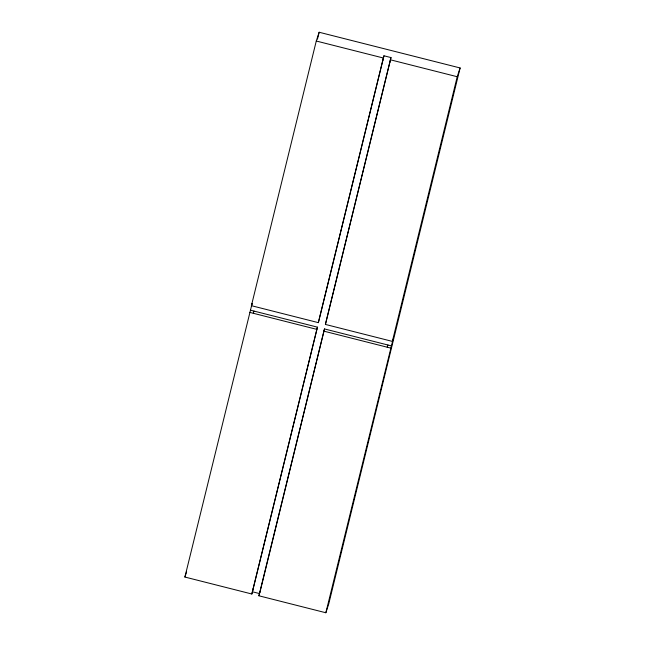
<?xml version="1.0" encoding="UTF-8"?>
<svg xmlns="http://www.w3.org/2000/svg" width="645" height="645" viewBox="0 0 645 645"><rect width="100%" height="100%" fill="white"/><g stroke="black" fill="none" stroke-linecap="round" stroke-linejoin="round"><path stroke-width="0.97" d="M250.478 310.189L317.437 327.152L251.84 594.005L184.889 577.041L252.122 303.489L251.405 305.682L318.356 322.645L383.944 55.784L390.991 57.574L325.403 324.427L392.353 341.39L393.079 339.197L325.846 612.75L258.895 595.787L324.483 328.934L391.434 345.897M251.405 305.682L316.276 41.022L319.154 32.25L460.111 67.959L328.724 603.978L325.846 612.75M317.477 39.095L319.154 32.25M251.84 594.005L317.437 327.152M318.356 322.645L383.944 55.784M325.403 324.427L390.991 57.574M259.814 592.755L260.225 591.086M260.435 590.248L324.483 328.934M392.353 341.39L457.224 76.731L460.111 67.959M253.283 313.268L254.001 311.084M184.889 577.041L186.623 571.776M382.404 61.331L383.122 59.138M389.451 63.113L390.177 60.92M252.663 590.651L253.388 588.458M259.709 592.441L260.193 590.973M258.895 595.787L259.613 593.594L252.566 591.812M387.194 347.195L387.911 345.002M316.276 41.022L383.227 57.977M390.273 59.767L457.224 76.731M249.76 312.382L316.711 329.345M323.758 331.127L390.717 348.09"/></g></svg>
